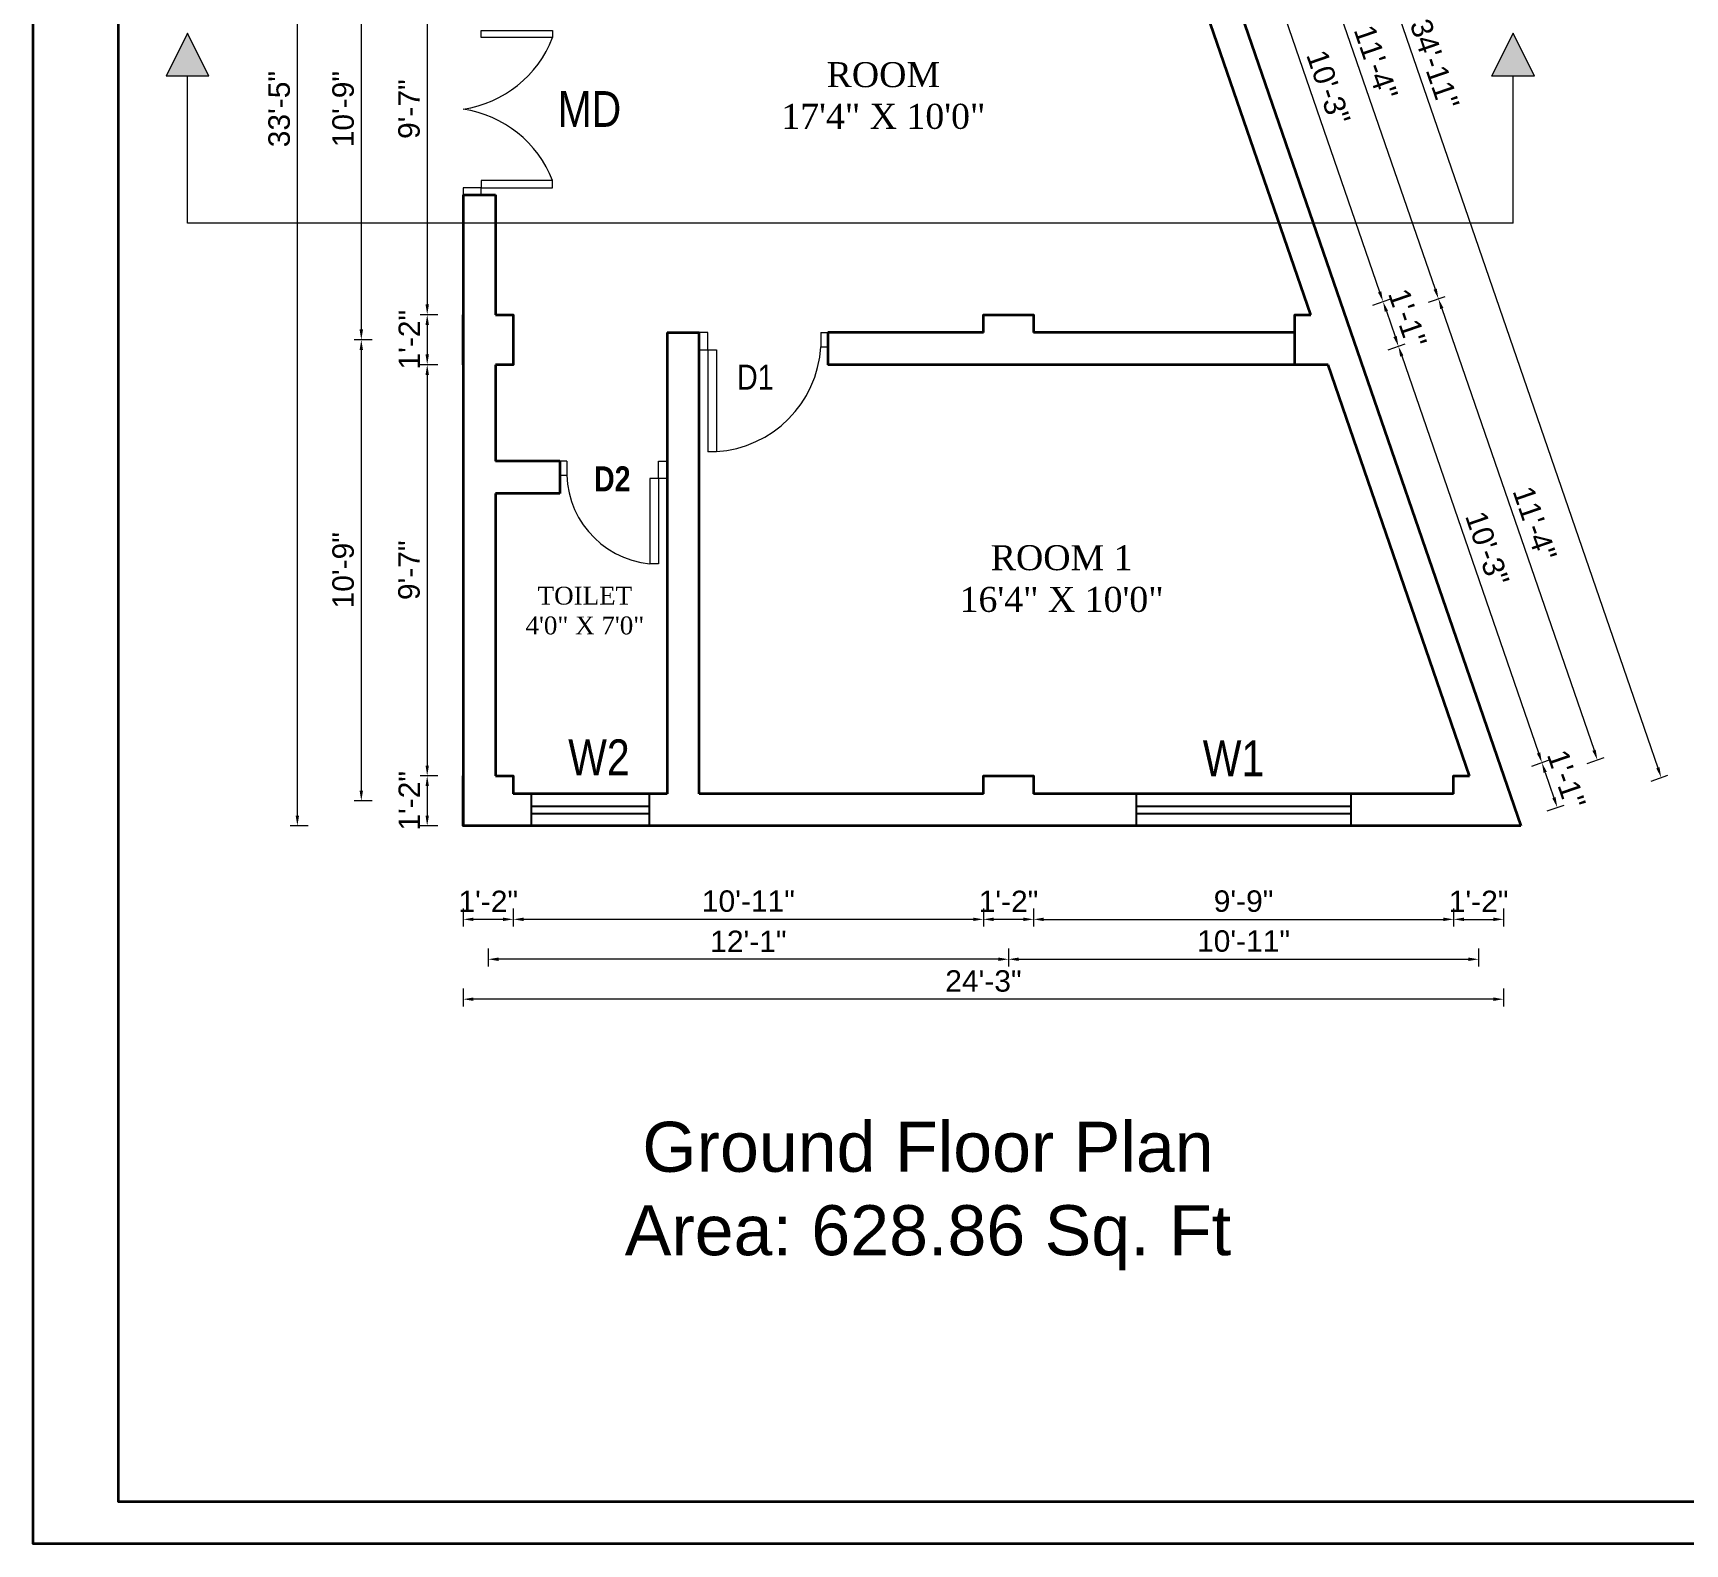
# Model space of a CAD drawing. Header units: inches. Extents: x 376358 to 406049, y -63575 to -53607.
# Drawn here: x 377951.4 to 378413.4, y -54358 to -53935.3 of the extents above; entities that cross this region are included whole.
import ezdxf

# ---------------------------------------------------------------- set-up
doc = ezdxf.new("R2010")
doc.units = ezdxf.units.IN
doc.header["$LTSCALE"] = 2
doc.header["$MEASUREMENT"] = 0
doc.header["$PDMODE"] = 34
doc.layers.get('0').update_dxf_attribs({"linetype": 'CONTINUOUS'})
doc.layers.get('DEFPOINTS').update_dxf_attribs({"color": 141, "linetype": 'CONTINUOUS'})
for name, color, linetype, lineweight in [('dimension', 160, 'CONTINUOUS', 15), ('door', 20, 'CONTINUOUS', 35), ('steps', 253, 'CONTINUOUS', 20)]:
    doc.layers.add(name, color=color, linetype=linetype, lineweight=lineweight)
doc.layers.add('Normal Wall', color=7, linetype='CONTINUOUS', lineweight=35, true_color=0xffaf89)
doc.styles.add('Lettring Text', font='arial.ttf')
doc.styles.get("Standard").update_dxf_attribs({"font": 'ARIALN.TTF'})
doc.dimstyles.new('Copy of Standard', dxfattribs={"dimtxt": 6, "dimasz": 2.875, "dimexe": 2, "dimexo": 4, "dimgap": 2, "dimtad": 1, "dimdec": 0, "dimrnd": 1, "dimzin": 0, "dimdsep": 46, "dimlunit": 4, "dimtxsty": 'Lettring Text', "dimcen": 0.1, "dimclrd": 7, "dimclre": 7, "dimclrt": 7, "dimazin": 0, "dimtfac": 0.645, "dimtdec": 0, "dimtmove": 1, "dimatfit": 0, "dimfxl": 3, "dimfxlon": 1, "dimtfillclr": 256, "dimtolj": 1, "dimtzin": 0, "dimlwd": -1, "dimlwe": -1, "dimarcsym": 2})

# ---------------------------------------------------------------- blocks, each defined once
blk = doc.blocks.new('*D180')
at = {"layer": 'DEFPOINTS', "color": 0, "ltscale": 0.5, "transparency": 16777216}
for p in [(378217.25, -54157.12), (378231.25, -54157.12), (378217.25, -54183.27)]:
    blk.add_point(p, dxfattribs=at)
at = {"layer": 'steps', "color": 7, "ltscale": 0.5, "transparency": 16777216}
for p, q in [((378217.25, -54180.27), (378217.25, -54185.27)), ((378231.25, -54180.27), (378231.25, -54185.27)), ((378228.37, -54183.27), (378220.12, -54183.27))]:
    blk.add_line(p, q, dxfattribs=at)
for points in [[(378220.12, -54182.79), (378220.12, -54183.75), (378217.25, -54183.27)], [(378228.37, -54182.79), (378228.37, -54183.75), (378231.25, -54183.27)]]:
    blk.add_solid(points, dxfattribs=at)
at = {"layer": 'steps', "color": 7, "ltscale": 0.5, "transparency": 16777216, "insert": (378224.25, -54178.26), "char_height": 6, "attachment_point": 5, "style": 'Lettring Text'}
blk.add_mtext('\\A1;1\'-2"', dxfattribs=at)
blk = doc.blocks.new('*D181')
at = {"layer": 'DEFPOINTS', "color": 0, "ltscale": 0.5, "transparency": 16777216}
for p in [(378085.75, -54157.12), (378217.25, -54157.12), (378085.75, -54183.27)]:
    blk.add_point(p, dxfattribs=at)
at = {"layer": 'steps', "color": 7, "ltscale": 0.5, "transparency": 16777216}
for p, q in [((378085.75, -54180.27), (378085.75, -54185.27)), ((378217.25, -54180.27), (378217.25, -54185.27)), ((378214.37, -54183.27), (378088.62, -54183.27))]:
    blk.add_line(p, q, dxfattribs=at)
for points in [[(378088.62, -54182.79), (378088.62, -54183.75), (378085.75, -54183.27)], [(378214.37, -54182.79), (378214.37, -54183.75), (378217.25, -54183.27)]]:
    blk.add_solid(points, dxfattribs=at)
at = {"layer": 'steps', "color": 7, "ltscale": 0.5, "transparency": 16777216, "insert": (378151.5, -54178.21), "char_height": 6, "attachment_point": 5, "style": 'Lettring Text'}
blk.add_mtext('\\A1;10\'-11"', dxfattribs=at)
blk = doc.blocks.new('*D182')
at = {"layer": 'DEFPOINTS', "color": 0, "ltscale": 0.5, "transparency": 16777216}
for p in [(378071.75, -54157.12), (378085.75, -54157.12), (378071.75, -54183.27)]:
    blk.add_point(p, dxfattribs=at)
at = {"layer": 'steps', "color": 7, "ltscale": 0.5, "transparency": 16777216}
for p, q in [((378071.75, -54180.27), (378071.75, -54185.27)), ((378085.75, -54180.27), (378085.75, -54185.27)), ((378082.87, -54183.27), (378074.62, -54183.27))]:
    blk.add_line(p, q, dxfattribs=at)
for points in [[(378074.62, -54182.79), (378074.62, -54183.75), (378071.75, -54183.27)], [(378082.87, -54182.79), (378082.87, -54183.75), (378085.75, -54183.27)]]:
    blk.add_solid(points, dxfattribs=at)
at = {"layer": 'steps', "color": 7, "ltscale": 0.5, "transparency": 16777216, "insert": (378078.75, -54178.26), "char_height": 6, "attachment_point": 5, "style": 'Lettring Text'}
blk.add_mtext('\\A1;1\'-2"', dxfattribs=at)
blk = doc.blocks.new('*D183')
at = {"layer": 'DEFPOINTS', "color": 0, "ltscale": 0.5, "transparency": 16777216}
for p in [(378078.75, -54150.12), (378224.25, -54150.12), (378078.75, -54194.44)]:
    blk.add_point(p, dxfattribs=at)
at = {"layer": 'steps', "color": 7, "ltscale": 0.5, "transparency": 16777216}
for p, q in [((378078.75, -54191.44), (378078.75, -54196.44)), ((378224.25, -54191.44), (378224.25, -54196.44)), ((378221.37, -54194.44), (378081.62, -54194.44))]:
    blk.add_line(p, q, dxfattribs=at)
for points in [[(378081.62, -54193.96), (378081.62, -54194.92), (378078.75, -54194.44)], [(378221.37, -54193.96), (378221.37, -54194.92), (378224.25, -54194.44)]]:
    blk.add_solid(points, dxfattribs=at)
at = {"layer": 'steps', "color": 7, "ltscale": 0.5, "transparency": 16777216, "insert": (378151.5, -54189.43), "char_height": 6, "attachment_point": 5, "style": 'Lettring Text'}
blk.add_mtext('\\A1;12\'-1"', dxfattribs=at)
blk = doc.blocks.new('*D184')
at = {"layer": 'DEFPOINTS', "color": 0, "ltscale": 0.5, "transparency": 16777216}
for p in [(378071.75, -54157.12), (378362.73, -54157.12), (378071.75, -54205.61)]:
    blk.add_point(p, dxfattribs=at)
at = {"layer": 'steps', "color": 7, "ltscale": 0.5, "transparency": 16777216}
for p, q in [((378071.75, -54202.61), (378071.75, -54207.61)), ((378359.86, -54205.61), (378074.62, -54205.61)), ((378362.73, -54202.61), (378362.73, -54207.61))]:
    blk.add_line(p, q, dxfattribs=at)
for points in [[(378074.62, -54205.13), (378074.62, -54206.09), (378071.75, -54205.61)], [(378359.86, -54205.13), (378359.86, -54206.09), (378362.73, -54205.61)]]:
    blk.add_solid(points, dxfattribs=at)
at = {"layer": 'steps', "color": 7, "ltscale": 0.5, "transparency": 16777216, "insert": (378217.24, -54200.55), "char_height": 6, "attachment_point": 5, "style": 'Lettring Text'}
blk.add_mtext('\\A1;24\'-3"', dxfattribs=at)
blk = doc.blocks.new('*D186')
at = {"layer": 'DEFPOINTS', "color": 0, "ltscale": 0.5, "transparency": 16777216}
for p in [(378224.25, -54150.12), (378355.73, -54150.12), (378355.73, -54194.44)]:
    blk.add_point(p, dxfattribs=at)
at = {"layer": 'steps', "color": 7, "ltscale": 0.5, "transparency": 16777216}
for p, q in [((378224.25, -54191.44), (378224.25, -54196.44)), ((378355.73, -54191.44), (378355.73, -54196.44)), ((378227.12, -54194.44), (378352.86, -54194.44))]:
    blk.add_line(p, q, dxfattribs=at)
for points in [[(378227.12, -54193.96), (378227.12, -54194.92), (378224.25, -54194.44)], [(378352.86, -54193.96), (378352.86, -54194.92), (378355.73, -54194.44)]]:
    blk.add_solid(points, dxfattribs=at)
at = {"layer": 'steps', "color": 7, "ltscale": 0.5, "transparency": 16777216, "insert": (378289.99, -54189.38), "char_height": 6, "attachment_point": 5, "style": 'Lettring Text'}
blk.add_mtext('\\A1;10\'-11"', dxfattribs=at)
blk = doc.blocks.new('*D187')
at = {"layer": 'DEFPOINTS', "color": 0, "ltscale": 0.5, "transparency": 16777216}
for p in [(378231.25, -54157.12), (378348.73, -54157.12), (378348.73, -54183.27)]:
    blk.add_point(p, dxfattribs=at)
at = {"layer": 'steps', "color": 7, "ltscale": 0.5, "transparency": 16777216}
for p, q in [((378231.25, -54180.27), (378231.25, -54185.27)), ((378348.73, -54180.27), (378348.73, -54185.27)), ((378234.12, -54183.27), (378345.86, -54183.27))]:
    blk.add_line(p, q, dxfattribs=at)
for points in [[(378234.12, -54182.79), (378234.12, -54183.75), (378231.25, -54183.27)], [(378345.86, -54182.79), (378345.86, -54183.75), (378348.73, -54183.27)]]:
    blk.add_solid(points, dxfattribs=at)
at = {"layer": 'steps', "color": 7, "ltscale": 0.5, "transparency": 16777216, "insert": (378289.99, -54178.21), "char_height": 6, "attachment_point": 5, "style": 'Lettring Text'}
blk.add_mtext('\\A1;9\'-9"', dxfattribs=at)
blk = doc.blocks.new('*D188')
at = {"layer": 'DEFPOINTS', "color": 0, "ltscale": 0.5, "transparency": 16777216}
for p in [(378348.73, -54157.12), (378362.73, -54157.12), (378362.73, -54183.27)]:
    blk.add_point(p, dxfattribs=at)
at = {"layer": 'steps', "color": 7, "ltscale": 0.5, "transparency": 16777216}
for p, q in [((378348.73, -54180.27), (378348.73, -54185.27)), ((378362.73, -54180.27), (378362.73, -54185.27)), ((378351.61, -54183.27), (378359.86, -54183.27))]:
    blk.add_line(p, q, dxfattribs=at)
for points in [[(378351.61, -54182.79), (378351.61, -54183.75), (378348.73, -54183.27)], [(378359.86, -54182.79), (378359.86, -54183.75), (378362.73, -54183.27)]]:
    blk.add_solid(points, dxfattribs=at)
at = {"layer": 'steps', "color": 7, "ltscale": 0.5, "transparency": 16777216, "insert": (378355.73, -54178.26), "char_height": 6, "attachment_point": 5, "style": 'Lettring Text'}
blk.add_mtext('\\A1;1\'-2"', dxfattribs=at)
blk = doc.blocks.new('*D192')
at = {"layer": 'DEFPOINTS', "color": 0, "ltscale": 0.5, "transparency": 16777216}
for p in [(378071.75, -53899.12), (378061.68, -54014.12), (378071.75, -54014.12)]:
    blk.add_point(p, dxfattribs=at)
at = {"layer": 'steps', "color": 7, "ltscale": 0.5, "transparency": 16777216}
for p, q in [((378064.68, -53899.12), (378059.68, -53899.12)), ((378061.68, -53902), (378061.68, -54011.25)), ((378064.68, -54014.12), (378059.68, -54014.12))]:
    blk.add_line(p, q, dxfattribs=at)
for points in [[(378061.21, -53902), (378062.16, -53902), (378061.68, -53899.12)], [(378061.21, -54011.25), (378062.16, -54011.25), (378061.68, -54014.12)]]:
    blk.add_solid(points, dxfattribs=at)
at = {"layer": 'steps', "color": 7, "ltscale": 0.5, "transparency": 16777216, "insert": (378056.62, -53956.62), "char_height": 6, "attachment_point": 5, "rotation": 90, "style": 'Lettring Text'}
blk.add_mtext('\\A1;9\'-7"', dxfattribs=at)
blk = doc.blocks.new('*D193')
at = {"layer": 'DEFPOINTS', "color": 0, "ltscale": 0.5, "transparency": 16777216}
for p in [(378071.75, -54014.12), (378061.68, -54028.12), (378071.75, -54028.12)]:
    blk.add_point(p, dxfattribs=at)
at = {"layer": 'steps', "color": 7, "ltscale": 0.5, "transparency": 16777216}
for p, q in [((378064.68, -54014.12), (378059.68, -54014.12)), ((378061.68, -54017), (378061.68, -54025.25)), ((378064.68, -54028.12), (378059.68, -54028.12))]:
    blk.add_line(p, q, dxfattribs=at)
for points in [[(378061.21, -54017), (378062.16, -54017), (378061.68, -54014.12)], [(378061.21, -54025.25), (378062.16, -54025.25), (378061.68, -54028.12)]]:
    blk.add_solid(points, dxfattribs=at)
at = {"layer": 'steps', "color": 7, "ltscale": 0.5, "transparency": 16777216, "insert": (378056.67, -54021.12), "char_height": 6, "attachment_point": 5, "rotation": 90, "style": 'Lettring Text'}
blk.add_mtext('\\A1;1\'-2"', dxfattribs=at)
blk = doc.blocks.new('*D194')
at = {"layer": 'DEFPOINTS', "color": 0, "ltscale": 0.5, "transparency": 16777216}
for p in [(378071.75, -54028.12), (378061.68, -54143.12), (378071.75, -54143.12)]:
    blk.add_point(p, dxfattribs=at)
at = {"layer": 'steps', "color": 7, "ltscale": 0.5, "transparency": 16777216}
for p, q in [((378064.68, -54028.12), (378059.68, -54028.12)), ((378061.68, -54031), (378061.68, -54140.25)), ((378064.68, -54143.12), (378059.68, -54143.12))]:
    blk.add_line(p, q, dxfattribs=at)
for points in [[(378061.21, -54031), (378062.16, -54031), (378061.68, -54028.12)], [(378061.21, -54140.25), (378062.16, -54140.25), (378061.68, -54143.12)]]:
    blk.add_solid(points, dxfattribs=at)
at = {"layer": 'steps', "color": 7, "ltscale": 0.5, "transparency": 16777216, "insert": (378056.62, -54085.62), "char_height": 6, "attachment_point": 5, "rotation": 90, "style": 'Lettring Text'}
blk.add_mtext('\\A1;9\'-7"', dxfattribs=at)
blk = doc.blocks.new('*D195')
at = {"layer": 'DEFPOINTS', "color": 0, "ltscale": 0.5, "transparency": 16777216}
for p in [(378071.75, -54143.12), (378061.68, -54157.12), (378071.75, -54157.12)]:
    blk.add_point(p, dxfattribs=at)
at = {"layer": 'steps', "color": 7, "ltscale": 0.5, "transparency": 16777216}
for p, q in [((378064.68, -54143.12), (378059.68, -54143.12)), ((378061.68, -54146), (378061.68, -54154.25)), ((378064.68, -54157.12), (378059.68, -54157.12))]:
    blk.add_line(p, q, dxfattribs=at)
for points in [[(378061.21, -54146), (378062.16, -54146), (378061.68, -54143.12)], [(378061.21, -54154.25), (378062.16, -54154.25), (378061.68, -54157.12)]]:
    blk.add_solid(points, dxfattribs=at)
at = {"layer": 'steps', "color": 7, "ltscale": 0.5, "transparency": 16777216, "insert": (378056.67, -54150.12), "char_height": 6, "attachment_point": 5, "rotation": 90, "style": 'Lettring Text'}
blk.add_mtext('\\A1;1\'-2"', dxfattribs=at)
blk = doc.blocks.new('*D197')
at = {"layer": 'DEFPOINTS', "color": 0, "ltscale": 0.5, "transparency": 16777216}
for p in [(378078.75, -53892.12), (378043.25, -54021.12), (378078.75, -54021.12)]:
    blk.add_point(p, dxfattribs=at)
at = {"layer": 'steps', "color": 7, "ltscale": 0.5, "transparency": 16777216}
for p, q in [((378046.25, -53892.12), (378041.25, -53892.12)), ((378043.25, -53895), (378043.25, -54018.25)), ((378046.25, -54021.12), (378041.25, -54021.12))]:
    blk.add_line(p, q, dxfattribs=at)
for points in [[(378042.77, -53895), (378043.73, -53895), (378043.25, -53892.12)], [(378042.77, -54018.25), (378043.73, -54018.25), (378043.25, -54021.12)]]:
    blk.add_solid(points, dxfattribs=at)
at = {"layer": 'steps', "color": 7, "ltscale": 0.5, "transparency": 16777216, "insert": (378038.19, -53956.62), "char_height": 6, "attachment_point": 5, "rotation": 90, "style": 'Lettring Text'}
blk.add_mtext('\\A1;10\'-9"', dxfattribs=at)
blk = doc.blocks.new('*D198')
at = {"layer": 'DEFPOINTS', "color": 0, "ltscale": 0.5, "transparency": 16777216}
for p in [(378078.75, -54021.12), (378043.25, -54150.12), (378078.75, -54150.12)]:
    blk.add_point(p, dxfattribs=at)
at = {"layer": 'steps', "color": 7, "ltscale": 0.5, "transparency": 16777216}
for p, q in [((378046.25, -54021.12), (378041.25, -54021.12)), ((378043.25, -54024), (378043.25, -54147.25)), ((378046.25, -54150.12), (378041.25, -54150.12))]:
    blk.add_line(p, q, dxfattribs=at)
for points in [[(378042.77, -54024), (378043.73, -54024), (378043.25, -54021.12)], [(378042.77, -54147.25), (378043.73, -54147.25), (378043.25, -54150.12)]]:
    blk.add_solid(points, dxfattribs=at)
at = {"layer": 'steps', "color": 7, "ltscale": 0.5, "transparency": 16777216, "insert": (378038.19, -54085.62), "char_height": 6, "attachment_point": 5, "rotation": 90, "style": 'Lettring Text'}
blk.add_mtext('\\A1;10\'-9"', dxfattribs=at)
blk = doc.blocks.new('*D199')
at = {"layer": 'DEFPOINTS', "color": 0, "ltscale": 0.5, "transparency": 16777216}
for p in [(378025.37, -53756.11), (378071.75, -53756.11), (378071.75, -54157.12)]:
    blk.add_point(p, dxfattribs=at)
at = {"layer": 'steps', "color": 7, "ltscale": 0.5, "transparency": 16777216}
for p, q in [((378028.37, -53756.11), (378023.37, -53756.11)), ((378025.37, -54154.25), (378025.37, -53758.99)), ((378028.37, -54157.12), (378023.37, -54157.12))]:
    blk.add_line(p, q, dxfattribs=at)
for points in [[(378024.89, -53758.99), (378025.85, -53758.99), (378025.37, -53756.11)], [(378024.89, -54154.25), (378025.85, -54154.25), (378025.37, -54157.12)]]:
    blk.add_solid(points, dxfattribs=at)
at = {"layer": 'steps', "color": 7, "ltscale": 0.5, "transparency": 16777216, "insert": (378020.3, -53956.62), "char_height": 6, "attachment_point": 5, "rotation": 90, "style": 'Lettring Text'}
blk.add_mtext('\\A1;33\'-5"', dxfattribs=at)
blk = doc.blocks.new('*D202')
at = {"layer": 'DEFPOINTS', "color": 0, "ltscale": 0.5, "transparency": 16777216}
for p in [(378273.87, -53899.12), (378328.99, -54010.44), (378318.3, -54014.12)]:
    blk.add_point(p, dxfattribs=at)
at = {"layer": 'steps', "color": 7, "ltscale": 0.5, "transparency": 16777216}
for p, q in [((378286.03, -53894.94), (378290.76, -53893.31)), ((378289.81, -53896.68), (378328.05, -54007.72)), ((378326.15, -54011.42), (378330.88, -54009.79))]:
    blk.add_line(p, q, dxfattribs=at)
for points in [[(378290.26, -53896.52), (378289.35, -53896.83), (378288.87, -53893.96)], [(378328.51, -54007.57), (378327.6, -54007.88), (378328.99, -54010.44)]]:
    blk.add_solid(points, dxfattribs=at)
at = {"layer": 'steps', "color": 7, "ltscale": 0.5, "transparency": 16777216, "insert": (378313.72, -53950.55), "char_height": 6, "attachment_point": 5, "rotation": 289.0044, "style": 'Lettring Text'}
blk.add_mtext('\\A1;10\'-3"', dxfattribs=at)
blk = doc.blocks.new('*D203')
at = {"layer": 'DEFPOINTS', "color": 0, "ltscale": 0.5, "transparency": 16777216}
for p in [(378318.3, -54014.12), (378333.3, -54022.96), (378318.3, -54028.12)]:
    blk.add_point(p, dxfattribs=at)
at = {"layer": 'steps', "color": 7, "ltscale": 0.5, "transparency": 16777216}
for p, q in [((378326.15, -54011.42), (378330.88, -54009.79)), ((378329.93, -54013.16), (378332.36, -54020.24)), ((378330.46, -54023.94), (378335.19, -54022.31))]:
    blk.add_line(p, q, dxfattribs=at)
for points in [[(378330.38, -54013.01), (378329.47, -54013.32), (378328.99, -54010.44)], [(378332.82, -54020.08), (378331.91, -54020.4), (378333.3, -54022.96)]]:
    blk.add_solid(points, dxfattribs=at)
at = {"layer": 'steps', "color": 7, "ltscale": 0.5, "transparency": 16777216, "insert": (378335.88, -54015.07), "char_height": 6, "attachment_point": 5, "rotation": 289.0044, "style": 'Lettring Text'}
blk.add_mtext('\\A1;1\'-1"', dxfattribs=at)
blk = doc.blocks.new('*D204')
at = {"layer": 'DEFPOINTS', "color": 0, "ltscale": 0.5, "transparency": 16777216}
for p in [(378318.3, -54028.12), (378373.42, -54139.44), (378362.73, -54143.12)]:
    blk.add_point(p, dxfattribs=at)
at = {"layer": 'steps', "color": 7, "ltscale": 0.5, "transparency": 16777216}
for p, q in [((378330.46, -54023.94), (378335.19, -54022.31)), ((378334.24, -54025.68), (378372.48, -54136.72)), ((378370.58, -54140.42), (378375.31, -54138.79))]:
    blk.add_line(p, q, dxfattribs=at)
for points in [[(378334.69, -54025.52), (378333.78, -54025.83), (378333.3, -54022.96)], [(378372.94, -54136.57), (378372.03, -54136.88), (378373.42, -54139.44)]]:
    blk.add_solid(points, dxfattribs=at)
at = {"layer": 'steps', "color": 7, "ltscale": 0.5, "transparency": 16777216, "insert": (378358.15, -54079.55), "char_height": 6, "attachment_point": 5, "rotation": 289.0044, "style": 'Lettring Text'}
blk.add_mtext('\\A1;10\'-3"', dxfattribs=at)
blk = doc.blocks.new('*D205')
at = {"layer": 'DEFPOINTS', "color": 0, "ltscale": 0.5, "transparency": 16777216}
for p in [(378362.73, -54143.12), (378377.73, -54151.96), (378362.73, -54157.12)]:
    blk.add_point(p, dxfattribs=at)
at = {"layer": 'steps', "color": 7, "ltscale": 0.5, "transparency": 16777216}
for p, q in [((378370.58, -54140.42), (378375.31, -54138.79)), ((378374.35, -54142.16), (378376.79, -54149.24)), ((378374.89, -54152.94), (378379.62, -54151.31))]:
    blk.add_line(p, q, dxfattribs=at)
for points in [[(378374.81, -54142.01), (378373.9, -54142.32), (378373.42, -54139.44)], [(378377.25, -54149.08), (378376.34, -54149.4), (378377.73, -54151.96)]]:
    blk.add_solid(points, dxfattribs=at)
at = {"layer": 'steps', "color": 7, "ltscale": 0.5, "transparency": 16777216, "insert": (378380.31, -54144.07), "char_height": 6, "attachment_point": 5, "rotation": 289.0044, "style": 'Lettring Text'}
blk.add_mtext('\\A1;1\'-1"', dxfattribs=at)
blk = doc.blocks.new('*D207')
at = {"layer": 'DEFPOINTS', "color": 0, "ltscale": 0.5, "transparency": 16777216}
for p in [(378266.87, -53892.12), (378344.51, -54009.69), (378311.3, -54021.12)]:
    blk.add_point(p, dxfattribs=at)
at = {"layer": 'steps', "color": 7, "ltscale": 0.5, "transparency": 16777216}
for p, q in [((378297.24, -53881.66), (378301.97, -53880.03)), ((378301.02, -53883.4), (378343.57, -54006.97)), ((378341.67, -54010.66), (378346.4, -54009.03))]:
    blk.add_line(p, q, dxfattribs=at)
for points in [[(378301.47, -53883.25), (378300.56, -53883.56), (378300.08, -53880.69)], [(378344.03, -54006.81), (378343.12, -54007.12), (378344.51, -54009.69)]]:
    blk.add_solid(points, dxfattribs=at)
at = {"layer": 'steps', "color": 7, "ltscale": 0.5, "transparency": 16777216, "insert": (378327.04, -53943.55), "char_height": 6, "attachment_point": 5, "rotation": 289.0044, "style": 'Lettring Text'}
blk.add_mtext('\\A1;11\'-4"', dxfattribs=at)
blk = doc.blocks.new('*D208')
at = {"layer": 'DEFPOINTS', "color": 0, "ltscale": 0.5, "transparency": 16777216}
for p in [(378311.3, -54021.12), (378388.94, -54138.69), (378355.73, -54150.12)]:
    blk.add_point(p, dxfattribs=at)
at = {"layer": 'steps', "color": 7, "ltscale": 0.5, "transparency": 16777216}
for p, q in [((378341.67, -54010.66), (378346.4, -54009.03)), ((378345.45, -54012.4), (378388, -54135.97)), ((378386.1, -54139.66), (378390.83, -54138.03))]:
    blk.add_line(p, q, dxfattribs=at)
for points in [[(378345.9, -54012.25), (378344.99, -54012.56), (378344.51, -54009.69)], [(378388.46, -54135.81), (378387.55, -54136.12), (378388.94, -54138.69)]]:
    blk.add_solid(points, dxfattribs=at)
at = {"layer": 'steps', "color": 7, "ltscale": 0.5, "transparency": 16777216, "insert": (378371.46, -54072.55), "char_height": 6, "attachment_point": 5, "rotation": 289.0044, "style": 'Lettring Text'}
blk.add_mtext('\\A1;11\'-4"', dxfattribs=at)
blk = doc.blocks.new('*D209')
at = {"layer": 'DEFPOINTS', "color": 0, "ltscale": 0.5, "transparency": 16777216}
for p in [(378231.25, -53761.35), (378406.8, -54143.61), (378367.55, -54157.12)]:
    blk.add_point(p, dxfattribs=at)
at = {"layer": 'steps', "color": 7, "ltscale": 0.5, "transparency": 16777216}
for p, q in [((378267.65, -53748.81), (378272.38, -53747.18)), ((378271.42, -53750.55), (378405.86, -54140.89)), ((378403.96, -54144.58), (378408.69, -54142.96))]:
    blk.add_line(p, q, dxfattribs=at)
for points in [[(378271.88, -53750.4), (378270.97, -53750.71), (378270.49, -53747.84)], [(378406.31, -54140.73), (378405.41, -54141.05), (378406.8, -54143.61)]]:
    blk.add_solid(points, dxfattribs=at)
at = {"layer": 'steps', "color": 7, "ltscale": 0.5, "transparency": 16777216, "insert": (378343.43, -53944.07), "char_height": 6, "attachment_point": 5, "rotation": 289.0044, "style": 'Lettring Text'}
blk.add_mtext('\\A1;34\'-11"', dxfattribs=at)

msp = doc.modelspace()

# ---------------------------------------------------------------- hatches: boundary and pattern name
at = {"linetype": 'ByBlock', "lineweight": 5}
for points in [[(377994.63, -53935.39), (378000.63, -53947.39), (377988.63, -53947.39)], [(378365.36, -53935.39), (378371.36, -53947.39), (378359.36, -53947.39)]]:
    msp.add_hatch(color=7, dxfattribs=at).paths.add_polyline_path(points)

# ---------------------------------------------------------------- linework, layer by layer
at = {"color": 7, "linetype": 'ByBlock', "lineweight": 5}
for p, q in [((377994.63, -53935.39), (377988.63, -53947.39)), ((378000.63, -53947.39), (377994.63, -53935.39)), ((378365.36, -53935.39), (378359.36, -53947.39)), ((378371.36, -53947.39), (378365.36, -53935.39)), ((378000.63, -53947.39), (377988.63, -53947.39)), ((377994.63, -53988.55), (377994.63, -53947.39)), ((378371.36, -53947.39), (378359.36, -53947.39)), ((378365.36, -53988.55), (378365.36, -53947.39)), ((378365.36, -53988.55), (377994.63, -53988.55))]:
    msp.add_line(p, q, dxfattribs=at)
at = {"ltscale": 0.5}
for p, q in [((378090.75, -54148.12), (378090.75, -54157.12)), ((378123.75, -54148.12), (378123.75, -54157.12)), ((378259.99, -54148.12), (378259.99, -54157.12)), ((378319.99, -54148.12), (378319.99, -54157.12)), ((378090.75, -54151.62), (378123.75, -54151.62)), ((378090.75, -54153.62), (378123.75, -54153.62)), ((378259.99, -54151.62), (378319.99, -54151.62)), ((378259.99, -54153.62), (378319.99, -54153.62)), ((378228.75, -54157.12), (378071.75, -54157.12))]:
    msp.add_line(p, q, dxfattribs=at)
at = {"layer": 'dimension', "ltscale": 7}
for p, q in [((378140.15, -54019.12), (378137.75, -54019.12)), ((378137.75, -54019.12), (378137.75, -54023.92)), ((378140.15, -54023.92), (378140.15, -54019.12)), ((378171.75, -54019.12), (378171.75, -54023.12)), ((378171.75, -54019.12), (378173.75, -54019.12)), ((378173.75, -54019.12), (378173.75, -54023.12)), ((378137.75, -54023.92), (378140.15, -54023.92)), ((378140.15, -54023.92), (378140.15, -54052.53)), ((378140.15, -54023.92), (378142.55, -54023.92)), ((378142.55, -54023.92), (378142.55, -54052.43)), ((378171.75, -54023.12), (378173.75, -54023.12)), ((378140.15, -54052.43), (378142.55, -54052.43)), ((378098.75, -54055.12), (378098.75, -54059.12)), ((378100.75, -54055.12), (378098.75, -54055.12)), ((378100.75, -54055.12), (378100.75, -54059.12)), ((378126.35, -54059.92), (378126.35, -54055.12)), ((378126.35, -54055.12), (378128.75, -54055.12)), ((378128.75, -54055.12), (378128.75, -54059.92)), ((378100.75, -54059.12), (378098.75, -54059.12)), ((378123.95, -54059.92), (378123.95, -54083.8)), ((378126.35, -54059.92), (378123.95, -54059.92)), ((378126.35, -54059.92), (378126.35, -54083.8)), ((378128.75, -54059.92), (378126.35, -54059.92)), ((378126.35, -54083.8), (378123.95, -54083.8))]:
    msp.add_line(p, q, dxfattribs=at)
for centre, radius, start, end in [((378140.54, -54021.23), 31.27, 273.6859, 356.5303), ((378126.41, -54058.19), 25.72, 176.0106, 264.5071)]:
    msp.add_arc(centre, radius, start, end, dxfattribs=at)
at = {"layer": 'door', "ltscale": 0.5}
for p, q in [((378308.78, -54014.12), (378269.18, -53899.12)), ((378071.75, -53980.62), (378071.75, -54157.12)), ((378071.75, -53980.62), (378080.75, -53980.62)), ((378080.75, -53980.62), (378080.75, -54014.12)), ((378128.75, -54019.12), (378128.75, -54148.12)), ((378128.75, -54019.12), (378137.75, -54019.12)), ((378137.75, -54148.12), (378137.75, -54019.12)), ((378217.25, -54019.12), (378173.75, -54019.12)), ((378173.75, -54019.12), (378173.75, -54028.12)), ((378304.3, -54019.12), (378231.25, -54019.12)), ((378080.75, -54028.12), (378080.75, -54055.12)), ((378222.25, -54028.12), (378173.75, -54028.12)), ((378313.61, -54028.12), (378231.25, -54028.12)), ((378353.21, -54143.12), (378313.61, -54028.12)), ((378098.75, -54055.12), (378080.75, -54055.12)), ((378098.75, -54055.12), (378098.75, -54064.12)), ((378080.75, -54064.12), (378080.75, -54143.12)), ((378098.75, -54064.12), (378080.75, -54064.12)), ((378128.75, -54148.12), (378085.75, -54148.12)), ((378217.25, -54148.12), (378137.75, -54148.12)), ((378348.73, -54148.12), (378231.25, -54148.12))]:
    msp.add_line(p, q, dxfattribs=at)
for points in [[(378085.75, -53756.11), (378231.25, -53761.35), (378367.55, -54157.12)], [(378071.75, -54028.12), (378071.75, -54014.12)], [(378080.75, -54014.12), (378085.75, -54014.12), (378085.75, -54028.12), (378080.75, -54028.12)], [(378217.25, -54019.12), (378217.25, -54014.12), (378231.25, -54014.12), (378231.25, -54019.12)], [(378313.61, -54028.12), (378304.3, -54028.12), (378304.3, -54014.12), (378308.78, -54014.12)], [(378231.25, -54028.12), (378217.25, -54028.12)], [(378085.75, -54157.12), (378071.75, -54157.12), (378071.75, -54143.12)], [(378080.75, -54143.12), (378085.75, -54143.12), (378085.75, -54148.12)], [(378217.25, -54148.12), (378217.25, -54143.12), (378231.25, -54143.12), (378231.25, -54148.12)], [(378348.73, -54148.12), (378348.73, -54143.12), (378353.21, -54143.12)], [(378367.55, -54157.12), (378071.75, -54157.12)], [(378231.25, -54157.12), (378217.25, -54157.12)], [(378362.73, -54157.12), (378348.73, -54157.12)]]:
    msp.add_lwpolyline(points, dxfattribs=at)
at = {"layer": 'Normal Wall'}
for points in [[(377951.44, -53607.48), (379009.45, -53607.48), (379009.45, -54358.01), (377951.44, -54358.01)], [(377951.44, -53607.48), (379009.45, -53607.48), (379009.45, -54358.01), (377951.44, -54358.01)], [(378997.54, -53619.39), (377975.26, -53619.39), (377975.26, -54346.1), (378997.54, -54346.1)], [(378997.54, -53619.39), (377975.26, -53619.39), (377975.26, -54346.1), (378997.54, -54346.1)]]:
    msp.add_lwpolyline(points, close=True, dxfattribs=at)
at = {"layer": 'steps', "color": 7, "ltscale": 0.3}
for points in [[(378076.75, -53934.62), (378096.75, -53934.62), (378096.75, -53936.62), (378076.75, -53936.62)], [(378076.75, -53980.62), (378076.75, -53978.62), (378071.75, -53978.62), (378071.75, -53980.62)], [(378076.75, -53978.62), (378096.75, -53978.62), (378096.75, -53976.62), (378076.75, -53976.62)]]:
    msp.add_lwpolyline(points, close=True, dxfattribs=at)
at = {"layer": 'steps', "color": 7, "ltscale": 0.3, "true_color": 0xffffff}
for centre, start, end in [((378067.03, -53925.1), 278.5176, 338.802), ((378067.03, -53988.15), 21.198, 81.4824)]:
    msp.add_arc(centre, 31.88, start, end, dxfattribs=at)

# ---------------------------------------------------------------- texts
at = {"color": 7, "linetype": 'ByBlock', "lineweight": 5}
for s, insert, char_height, width, attachment_point in [('MD', (378098.13, -53951.58), 10, 44.1664, 1), ('W2', (378101.12, -54132.94), 10, 44.1664, 1), ('W1', (378278.59, -54133.23), 10, 44.1664, 1), ('{\\fArial CE|b0|i0|c238|p34;Ground Floor Plan\\PArea: \\fArial CE|b0|i0|c0|p34;628.86\\fArial CE|b0|i0|c238|p34; Sq. Ft}', (378201.73, -54260.68), 14, 235.547, 5)]:
    msp.add_mtext(s, dxfattribs=dict(at, insert=insert, char_height=char_height, width=width, attachment_point=attachment_point))
at = {"layer": 'steps', "color": 7, "ltscale": 0.3, "width": 55.268}
for s, insert, char_height, attachment_point in [('{\\fTimes New Roman|b0|i0|c0|p18;ROOM \\P17\'4" X 10\'0"}', (378189.25, -53943.47), 7, 2), ('{\\fTechnic|b1|i0|c2|p2;D2}', (378113.44, -54063.55), 7, 8), ('{\\fTimes New Roman|b0|i0|c0|p18;ROOM 1\\P16\'4" X 10\'0"}', (378239.11, -54078.6), 7, 2), ('{\\fTimes New Roman|b0|i0|c0|p18;TOILET\\P4\'0" X 7\'0"}', (378105.78, -54090.22), 5, 2)]:
    msp.add_mtext(s, dxfattribs=dict(at, insert=insert, char_height=char_height, attachment_point=attachment_point))
at = {"layer": 'steps', "color": 7, "ltscale": 0.3, "insert": (378153.44, -54028.1), "char_height": 7, "attachment_point": 2}
msp.add_mtext_dynamic_manual_height_columns('{\\W1;D1}', width=18.6213, gutter_width=40, heights=[0], dxfattribs=at)

# ---------------------------------------------------------------- dimensions: what is measured, and where the dimension line sits
at = {"layer": 'steps', "ltscale": 0.5}
dim = msp.add_aligned_dim(p1=(378231.25, -53761.35), p2=(378367.55, -54157.12), distance=41.51, dimstyle='Copy of Standard', dxfattribs=at)
dim.commit()
dim.dimension.update_dxf_attribs({"geometry": '*D209', "text_midpoint": (378343.43, -53944.07)})
for base, p1, p2, angle, picture, middle in [((378025.37, -53756.11), (378071.75, -54157.12), (378071.75, -53756.11), 90, '*D199', (378020.3, -53956.62)), ((378344.51, -54009.69), (378266.87, -53892.12), (378311.3, -54021.12), 109.0044, '*D207', (378327.04, -53943.55)), ((378043.25, -54021.12), (378078.75, -53892.12), (378078.75, -54021.12), 90, '*D197', (378038.19, -53956.62)), ((378328.99, -54010.44), (378273.87, -53899.12), (378318.3, -54014.12), 109.0044, '*D202', (378313.72, -53950.55)), ((378061.68, -54014.12), (378071.75, -53899.12), (378071.75, -54014.12), 90, '*D192', (378056.62, -53956.62)), ((378388.94, -54138.69), (378311.3, -54021.12), (378355.73, -54150.12), 109.0044, '*D208', (378371.46, -54072.55)), ((378043.25, -54150.12), (378078.75, -54021.12), (378078.75, -54150.12), 90, '*D198', (378038.19, -54085.62)), ((378373.42, -54139.44), (378318.3, -54028.12), (378362.73, -54143.12), 109.0044, '*D204', (378358.15, -54079.55)), ((378061.68, -54143.12), (378071.75, -54028.12), (378071.75, -54143.12), 90, '*D194', (378056.62, -54085.62))]:
    dim = msp.add_linear_dim(base=base, p1=p1, p2=p2, angle=angle, dimstyle='Copy of Standard', dxfattribs=at)
    dim.commit()
    dim.dimension.update_dxf_attribs({"geometry": picture, "text_midpoint": middle})
for base, p1, p2, angle, picture, middle in [((378333.3, -54022.96), (378318.3, -54014.12), (378318.3, -54028.12), 109.0044, '*D203', (378331.14, -54016.7)), ((378061.68, -54028.12), (378071.75, -54014.12), (378071.75, -54028.12), 90, '*D193', (378061.68, -54021.12)), ((378377.73, -54151.96), (378362.73, -54143.12), (378362.73, -54157.12), 109.0044, '*D205', (378375.57, -54145.7)), ((378061.68, -54157.12), (378071.75, -54143.12), (378071.75, -54157.12), 90, '*D195', (378061.68, -54150.12))]:
    dim = msp.add_linear_dim(base=base, p1=p1, p2=p2, angle=angle, dimstyle='Copy of Standard', dxfattribs=at)
    dim.commit()
    dim.dimension.update_dxf_attribs({"geometry": picture, "text_midpoint": middle, "dimtype": 160})
for base, p1, p2, picture, middle in [((378078.7474, -54194.439), (378224.2451, -54150.1234), (378078.7474, -54150.1234), '*D183', (378151.4963, -54189.4267)), ((378355.73, -54194.44), (378224.25, -54150.12), (378355.73, -54150.12), '*D186', (378289.99, -54189.38)), ((378071.75, -54205.61), (378362.73, -54157.12), (378071.75, -54157.12), '*D184', (378217.24, -54200.55)), ((378085.7474, -54183.273), (378217.2451, -54157.1234), (378085.7474, -54157.1234), '*D181', (378151.4963, -54178.2095)), ((378348.73, -54183.27), (378231.25, -54157.12), (378348.73, -54157.12), '*D187', (378289.99, -54178.21))]:
    dim = msp.add_linear_dim(base=base, p1=p1, p2=p2, dimstyle='Copy of Standard', dxfattribs=at)
    dim.commit()
    dim.dimension.update_dxf_attribs({"geometry": picture, "text_midpoint": middle})
for base, p1, p2, picture, middle in [((378071.75, -54183.27), (378085.75, -54157.12), (378071.75, -54157.12), '*D182', (378078.75, -54183.27)), ((378217.25, -54183.27), (378231.25, -54157.12), (378217.25, -54157.12), '*D180', (378224.25, -54183.27)), ((378362.73, -54183.27), (378348.73, -54157.12), (378362.73, -54157.12), '*D188', (378355.73, -54183.27))]:
    dim = msp.add_linear_dim(base=base, p1=p1, p2=p2, dimstyle='Copy of Standard', dxfattribs=at)
    dim.commit()
    dim.dimension.update_dxf_attribs({"geometry": picture, "text_midpoint": middle, "dimtype": 160})

doc.saveas('drawing.dxf')
